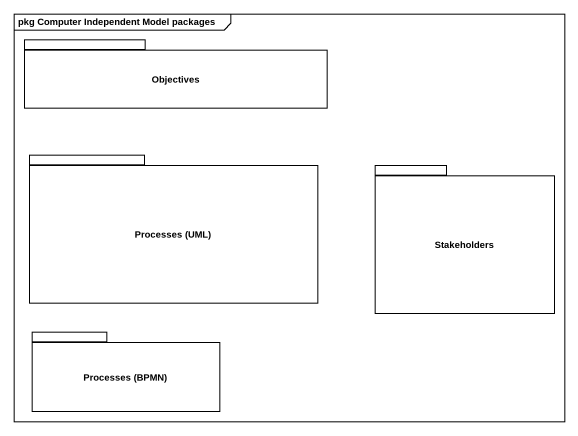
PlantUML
@startuml
mainframe pkg Computer Independent Model packages
package Objectives {
}
package "Processes (UML)" as Processes_UML {
}
package Stakeholders {
}
package "Processes (BPMN)" as Processes_BPMN {
}
@enduml
